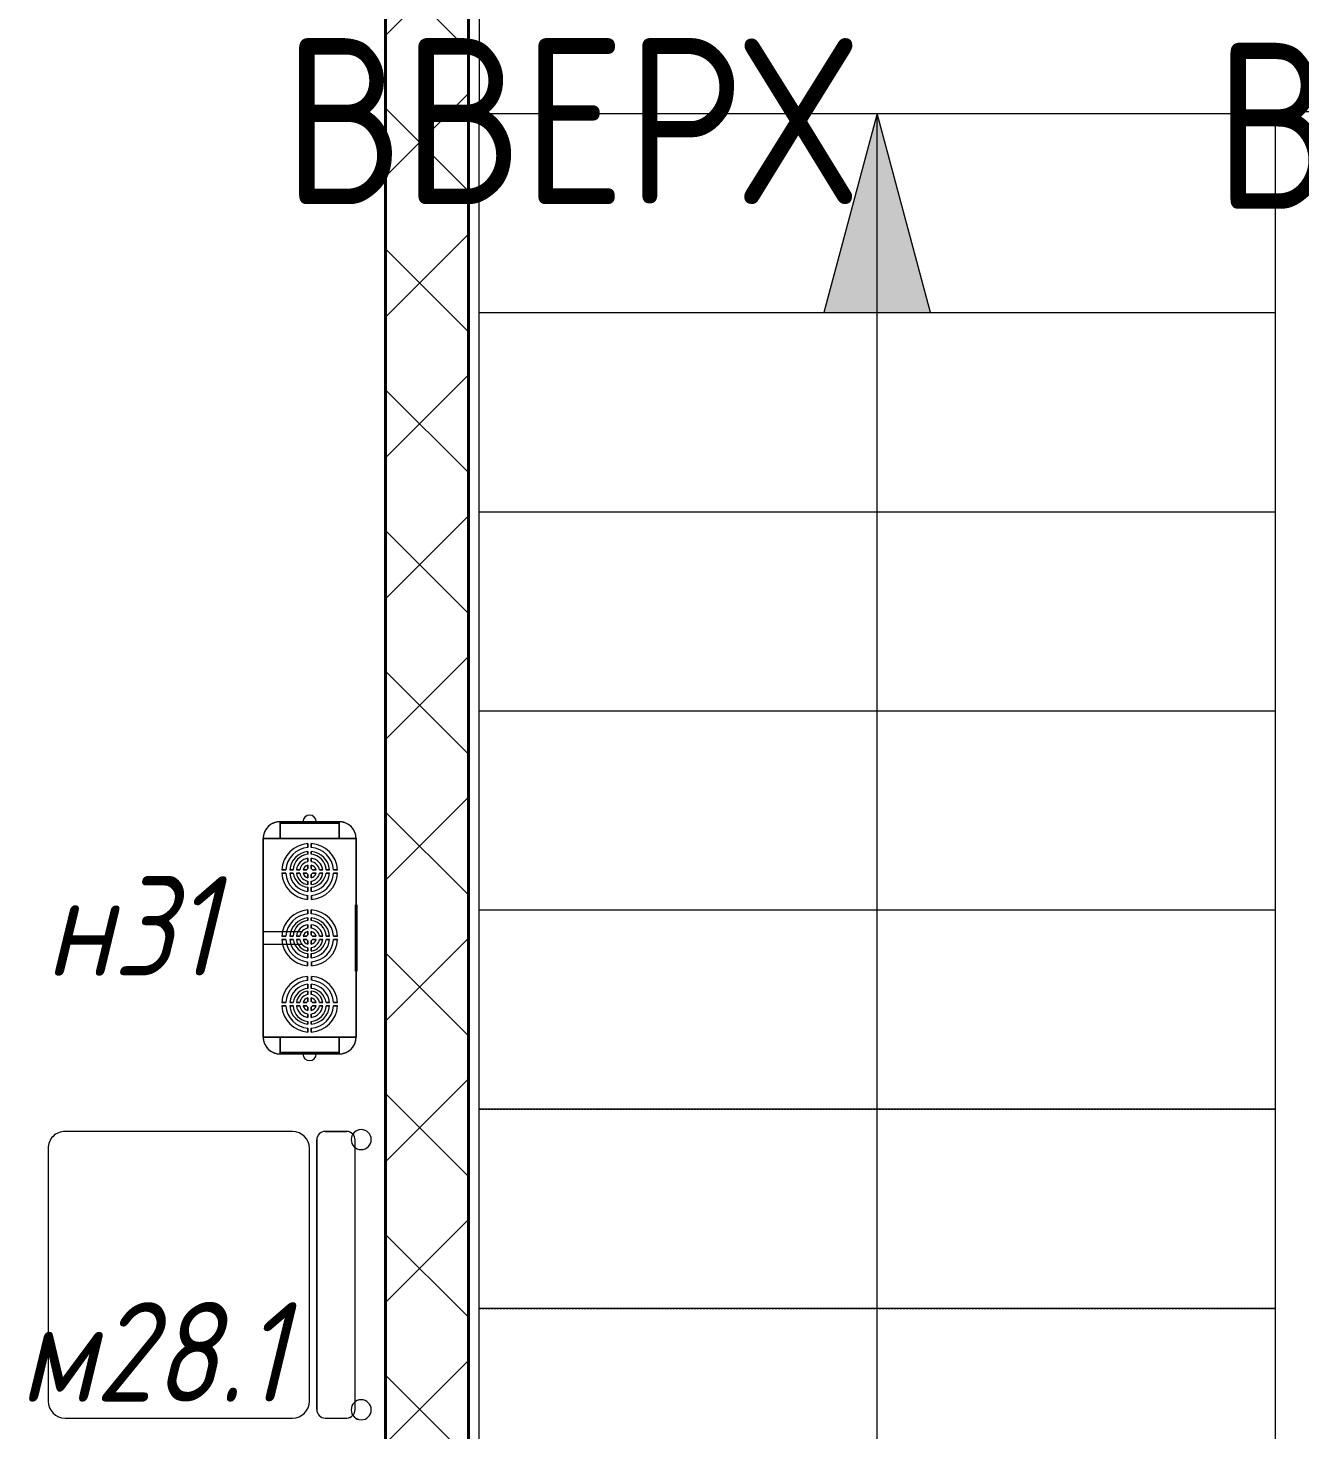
# Model space of a CAD drawing. Header units: millimetres. Extents: x -32954 to 151739, y -65671 to 56243.
# Drawn here: x -3454 to -1537, y -59400 to -57287 of the extents above; entities that cross this region are included whole.
import ezdxf

# ---------------------------------------------------------------- set-up
doc = ezdxf.new("R2010")
doc.units = ezdxf.units.MM
doc.linetypes.add('ADSK_Сверху', pattern=[4.5, 3, -1.5])
for name, color, linetype, lineweight in [('I-FURN', 7, 'Continuous', 9), ('I-FURN-IDEN', 7, 'Continuous', 9), ('M-EQPM', 7, 'Continuous', 9), ('M-EQPM-IDEN', 7, 'Continuous', 9), ('Лестницы', 7, 'Continuous', 18), ('Стены разрез', 7, 'Continuous', 40), ('Стрелки вверх', 7, 'Continuous', 18), ('Траектории лестницы', 7, 'Continuous', 30)]:
    doc.layers.add(name, color=color, linetype=linetype, lineweight=lineweight)
doc.styles.add('GOST Common', font='GOST_Common.ttf', dxfattribs={"width": 0.9, "height": 250})
doc.styles.add('GOST Common_I', font='GOST_Common Italic.ttf', dxfattribs={"width": 0.9, "height": 150})

# ---------------------------------------------------------------- blocks, each defined once
blk = doc.blocks.new('Н05-Н31_Бактерицидный облучатель_Дезар-3_5 - Н31_Дезар-5-8000921-О_ТХ_01')
at = {"layer": 'M-EQPM'}
for p, q in [((-44.6, 173), (-44.6, 175)), ((-44.6, 175), (-44.6, 149.6)), ((44.6, 175), (-44.6, 175)), ((44.6, 175), (-44.6, 175)), ((-44.6, 149.6), (-44.6, 175)), ((-44.6, 175), (-44.6, 173)), ((-44.6, 175), (44.6, 175)), ((-44.6, 149.6), (-44.6, 175)), ((-44.6, 175), (-44.6, 149.6)), ((-44.6, 173), (-44.6, 175)), ((-44.6, 175), (-44.6, 173)), ((44.6, 175), (-44.6, 175)), ((-44.6, 175), (44.6, 175)), ((-44.6, 173), (-44.6, 175)), ((-44.6, 175), (-44.6, 173)), ((-44.6, 149.6), (-44.6, 175)), ((-44.6, 175), (-44.6, 149.6)), ((-44.6, 149.6), (-44.6, 173)), ((44.6, 173), (-44.6, 173)), ((44.6, 173), (-44.6, 173)), ((-44.6, 173), (-44.6, 149.6)), ((-44.6, 173), (44.6, 173)), ((-44.6, 173), (44.6, 173)), ((44.6, 173), (-44.6, 173)), ((-44.6, 173), (44.6, 173)), ((-44.6, 173), (44.6, 173)), ((44.6, 173), (-44.6, 173)), ((-10, 175), (10, 175)), ((10, 175), (-10, 175)), ((-10, 175), (10, 175)), ((10, 175), (-10, 175)), ((-10, 175), (10, 175)), ((10, 175), (-10, 175)), ((44.6, 149.6), (44.6, 175)), ((44.6, 175), (44.6, 173)), ((44.6, 173), (44.6, 175)), ((44.6, 175), (44.6, 149.6)), ((44.6, 149.6), (44.6, 175)), ((44.6, 175), (44.6, 149.6)), ((44.6, 175), (44.6, 173)), ((44.6, 173), (44.6, 175)), ((44.6, 175), (44.6, 173)), ((44.6, 173), (44.6, 175)), ((44.6, 149.6), (44.6, 175)), ((44.6, 175), (44.6, 149.6)), ((44.6, 173), (44.6, 149.6)), ((44.6, 149.6), (44.6, 173)), ((-44.6, 149.6), (-70, 149.6)), ((-70, 149.6), (-44.6, 149.6)), ((-70, 149.6), (-70, -149.6)), ((-70, -149.6), (-70, 149.6)), ((-70, 149.6), (-70, -149.6)), ((70, 149.6), (-70, 149.6)), ((-70, 149.6), (-44.6, 149.6)), ((-70, 149.6), (-70, -149.6)), ((-44.6, 149.6), (-70, 149.6)), ((-70, 149.6), (-44.6, 149.6)), ((-44.6, 149.6), (-70, 149.6)), ((-70, 149.6), (70, 149.6)), ((-70, -149.6), (-70, 149.6)), ((44.6, 149.6), (-44.6, 149.6)), ((-44.6, 149.6), (44.6, 149.6)), ((44.6, 149.6), (-44.6, 149.6)), ((-44.6, 149.6), (44.6, 149.6)), ((-44.6, 149.6), (44.6, 149.6)), ((44.6, 149.6), (-44.6, 149.6)), ((44.6, 149.6), (70, 149.6)), ((70, 149.6), (44.6, 149.6)), ((44.6, 149.6), (70, 149.6)), ((44.6, 149.6), (70, 149.6)), ((70, 149.6), (44.6, 149.6)), ((70, 149.6), (44.6, 149.6)), ((70, -149.6), (70, 149.6)), ((70, 149.6), (70, -149.6)), ((70, -149.6), (70, 149.6)), ((70, 149.6), (70, -149.6)), ((70, -149.6), (70, 149.6)), ((-2.5, 142), (-2.5, 136)), ((-2.5, 136), (-2.5, 142)), ((-2.5, 136), (-2.5, 142)), ((-2.5, 142), (-2.5, 136)), ((-2.5, 130), (-2.5, 126)), ((-2.5, 126), (-2.5, 130)), ((-2.5, 126), (-2.5, 130)), ((-2.5, 130), (-2.5, 126)), ((2.5, 136), (2.5, 142)), ((2.5, 142), (2.5, 136)), ((2.5, 142), (2.5, 136)), ((2.5, 136), (2.5, 142)), ((2.5, 126), (2.5, 130)), ((2.5, 130), (2.5, 126)), ((2.5, 130), (2.5, 126)), ((2.5, 126), (2.5, 130)), ((-2.5, 119.8), (-2.5, 114.8)), ((-2.5, 114.8), (-2.5, 119.8)), ((-2.5, 114.8), (-2.5, 119.8)), ((-2.5, 119.8), (-2.5, 114.8)), ((-2.5, 109.7), (-2.5, 104.3)), ((-2.5, 104.3), (-2.5, 109.7)), ((-2.5, 104.3), (-2.5, 109.7)), ((-2.5, 109.7), (-2.5, 104.3)), ((2.5, 114.8), (2.5, 119.8)), ((2.5, 119.8), (2.5, 114.8)), ((2.5, 119.8), (2.5, 114.8)), ((2.5, 114.8), (2.5, 119.8)), ((2.5, 104.3), (2.5, 109.7)), ((2.5, 109.7), (2.5, 104.3)), ((2.5, 109.7), (2.5, 104.3)), ((2.5, 104.3), (2.5, 109.7)), ((-35.9, 102.5), (-41.9, 102.5)), ((-41.9, 102.5), (-35.9, 102.5)), ((-41.9, 102.5), (-35.9, 102.5)), ((-35.9, 102.5), (-41.9, 102.5)), ((-41.9, 97.5), (-35.9, 97.5)), ((-35.9, 97.5), (-41.9, 97.5)), ((-35.9, 97.5), (-41.9, 97.5)), ((-41.9, 97.5), (-35.9, 97.5)), ((-25, 102.5), (-29.9, 102.5)), ((-29.9, 102.5), (-25, 102.5)), ((-29.9, 102.5), (-25, 102.5)), ((-25, 102.5), (-29.9, 102.5)), ((-29.9, 97.5), (-24.7, 97.5)), ((-24.7, 97.5), (-29.9, 97.5)), ((-24.7, 97.5), (-29.9, 97.5)), ((-29.9, 97.5), (-24.7, 97.5)), ((-14.8, 102.5), (-19.8, 102.5)), ((-19.8, 102.5), (-14.8, 102.5)), ((-19.8, 102.5), (-14.8, 102.5)), ((-14.8, 102.5), (-19.8, 102.5)), ((-19.8, 97.5), (-14.8, 97.5)), ((-14.8, 97.5), (-19.8, 97.5)), ((-14.8, 97.5), (-19.8, 97.5)), ((-19.8, 97.5), (-14.8, 97.5)), ((-4.3, 102.5), (-9.7, 102.5)), ((-9.7, 102.5), (-4.3, 102.5)), ((-9.7, 102.5), (-4.3, 102.5)), ((-4.3, 102.5), (-9.7, 102.5)), ((-9.7, 97.5), (-4.3, 97.5)), ((-4.3, 97.5), (-9.7, 97.5)), ((-4.3, 97.5), (-9.7, 97.5)), ((-9.7, 97.5), (-4.3, 97.5)), ((-2.5, 95.7), (-2.5, 90.3)), ((-2.5, 90.3), (-2.5, 95.7)), ((-2.5, 90.3), (-2.5, 95.7)), ((-2.5, 95.7), (-2.5, 90.3)), ((-2.5, 85.2), (-2.5, 80.2)), ((-2.5, 80.2), (-2.5, 85.2)), ((-2.5, 80.2), (-2.5, 85.2)), ((-2.5, 85.2), (-2.5, 80.2)), ((2.5, 90.3), (2.5, 95.7)), ((2.5, 95.7), (2.5, 90.3)), ((2.5, 95.7), (2.5, 90.3)), ((2.5, 90.3), (2.5, 95.7)), ((2.5, 80.2), (2.5, 85.2)), ((2.5, 85.2), (2.5, 80.2)), ((2.5, 85.2), (2.5, 80.2)), ((2.5, 80.2), (2.5, 85.2)), ((9.7, 102.5), (4.3, 102.5)), ((4.3, 102.5), (9.7, 102.5)), ((4.3, 102.5), (9.7, 102.5)), ((9.7, 102.5), (4.3, 102.5)), ((4.3, 97.5), (9.7, 97.5)), ((9.7, 97.5), (4.3, 97.5)), ((9.7, 97.5), (4.3, 97.5)), ((4.3, 97.5), (9.7, 97.5)), ((19.8, 102.5), (14.8, 102.5)), ((14.8, 102.5), (19.8, 102.5)), ((14.8, 102.5), (19.8, 102.5)), ((19.8, 102.5), (14.8, 102.5)), ((14.8, 97.5), (19.8, 97.5)), ((19.8, 97.5), (14.8, 97.5)), ((19.8, 97.5), (14.8, 97.5)), ((14.8, 97.5), (19.8, 97.5)), ((24.7, 97.5), (30.1, 97.5)), ((30.1, 97.5), (24.7, 97.5)), ((30.1, 97.5), (24.7, 97.5)), ((24.7, 97.5), (30.1, 97.5)), ((30.1, 102.5), (25, 102.5)), ((25, 102.5), (30.1, 102.5)), ((25, 102.5), (30.1, 102.5)), ((30.1, 102.5), (25, 102.5)), ((42.1, 102.5), (36.1, 102.5)), ((36.1, 102.5), (42.1, 102.5)), ((36.1, 102.5), (42.1, 102.5)), ((42.1, 102.5), (36.1, 102.5)), ((36.1, 97.5), (42.1, 97.5)), ((42.1, 97.5), (36.1, 97.5)), ((42.1, 97.5), (36.1, 97.5)), ((36.1, 97.5), (42.1, 97.5)), ((-3, 64.1), (-3, 58)), ((-3, 58), (-3, 64.1)), ((-3, 58), (-3, 64.1)), ((-3, 64.1), (-3, 58)), ((-2.5, 76.3), (-2.5, 70)), ((-2.5, 70), (-2.5, 76.3)), ((-2.5, 70), (-2.5, 76.3)), ((-2.5, 76.3), (-2.5, 70)), ((2.5, 70), (2.5, 76.3)), ((2.5, 76.3), (2.5, 70)), ((2.5, 76.3), (2.5, 70)), ((2.5, 70), (2.5, 76.3)), ((3, 58), (3, 64)), ((3, 64), (3, 58)), ((3, 64), (3, 58)), ((3, 58), (3, 64)), ((71, 50), (69, 50)), ((69, 50), (69, -50)), ((69, -50), (69, 50)), ((71, 50), (71, -50)), ((71, -50), (71, 50)), ((-2.5, 42), (-2.5, 36)), ((-2.5, 36), (-2.5, 42)), ((-2.5, 36), (-2.5, 42)), ((-2.5, 42), (-2.5, 36)), ((-2.5, 30), (-2.5, 26)), ((-2.5, 26), (-2.5, 30)), ((-2.5, 26), (-2.5, 30)), ((-2.5, 30), (-2.5, 26)), ((2.5, 36), (2.5, 42)), ((2.5, 42), (2.5, 36)), ((2.5, 42), (2.5, 36)), ((2.5, 36), (2.5, 42)), ((2.5, 26), (2.5, 30)), ((2.5, 30), (2.5, 26)), ((2.5, 30), (2.5, 26)), ((2.5, 26), (2.5, 30)), ((-10, 9.3), (-70, 9.3)), ((-70, 0), (-70, 0)), ((-70, 0), (-70, 0)), ((-35.9, 2.5), (-41.9, 2.5)), ((-41.9, 2.5), (-35.9, 2.5)), ((-41.9, 2.5), (-35.9, 2.5)), ((-35.9, 2.5), (-41.9, 2.5)), ((-25, 2.5), (-29.9, 2.5)), ((-29.9, 2.5), (-25, 2.5)), ((-29.9, 2.5), (-25, 2.5)), ((-25, 2.5), (-29.9, 2.5)), ((-14.8, 2.5), (-19.8, 2.5)), ((-19.8, 2.5), (-14.8, 2.5)), ((-19.8, 2.5), (-14.8, 2.5)), ((-14.8, 2.5), (-19.8, 2.5)), ((-10, 0), (-10, 0)), ((-10, 0), (-10, 0)), ((-4.3, 2.5), (-9.7, 2.5)), ((-9.7, 2.5), (-4.3, 2.5)), ((-9.7, 2.5), (-4.3, 2.5)), ((-4.3, 2.5), (-9.7, 2.5)), ((-2.5, 19.8), (-2.5, 14.8)), ((-2.5, 14.8), (-2.5, 19.8)), ((-2.5, 14.8), (-2.5, 19.8)), ((-2.5, 19.8), (-2.5, 14.8)), ((-2.5, 9.7), (-2.5, 4.3)), ((-2.5, 4.3), (-2.5, 9.7)), ((-2.5, 4.3), (-2.5, 9.7)), ((-2.5, 9.7), (-2.5, 4.3)), ((2.5, 14.8), (2.5, 19.8)), ((2.5, 19.8), (2.5, 14.8)), ((2.5, 19.8), (2.5, 14.8)), ((2.5, 14.8), (2.5, 19.8)), ((2.5, 4.3), (2.5, 9.7)), ((2.5, 9.7), (2.5, 4.3)), ((2.5, 9.7), (2.5, 4.3)), ((2.5, 4.3), (2.5, 9.7)), ((9.7, 2.5), (4.3, 2.5)), ((4.3, 2.5), (9.7, 2.5)), ((4.3, 2.5), (9.7, 2.5)), ((9.7, 2.5), (4.3, 2.5)), ((19.8, 2.5), (14.8, 2.5)), ((14.8, 2.5), (19.8, 2.5)), ((14.8, 2.5), (19.8, 2.5)), ((19.8, 2.5), (14.8, 2.5)), ((30.1, 2.5), (25, 2.5)), ((25, 2.5), (30.1, 2.5)), ((25, 2.5), (30.1, 2.5)), ((30.1, 2.5), (25, 2.5)), ((42.1, 2.5), (36.1, 2.5)), ((36.1, 2.5), (42.1, 2.5)), ((36.1, 2.5), (42.1, 2.5)), ((42.1, 2.5), (36.1, 2.5)), ((69, 17.5), (69, -17.5)), ((69, -17.5), (69, 17.5)), ((71, 17.5), (69, 17.5)), ((69, 17.5), (71, 17.5)), ((69, 17.5), (69, -17.5)), ((69, -17.5), (69, 17.5)), ((71, 17.5), (69, 17.5)), ((69, 17.5), (71, 17.5)), ((71, 17.5), (71, -17.5)), ((71, -17.5), (71, 17.5)), ((71, 17.5), (71, -17.5)), ((71, -17.5), (71, 17.5)), ((-70, -9.3), (-10, -9.3)), ((-41.9, -2.5), (-35.9, -2.5)), ((-35.9, -2.5), (-41.9, -2.5)), ((-35.9, -2.5), (-41.9, -2.5)), ((-41.9, -2.5), (-35.9, -2.5)), ((-29.9, -2.5), (-24.7, -2.5)), ((-24.7, -2.5), (-29.9, -2.5)), ((-24.7, -2.5), (-29.9, -2.5)), ((-29.9, -2.5), (-24.7, -2.5)), ((-19.8, -2.5), (-14.8, -2.5)), ((-14.8, -2.5), (-19.8, -2.5)), ((-14.8, -2.5), (-19.8, -2.5)), ((-19.8, -2.5), (-14.8, -2.5)), ((-9.7, -2.5), (-4.3, -2.5)), ((-4.3, -2.5), (-9.7, -2.5)), ((-4.3, -2.5), (-9.7, -2.5)), ((-9.7, -2.5), (-4.3, -2.5)), ((-2.5, -4.3), (-2.5, -9.7)), ((-2.5, -9.7), (-2.5, -4.3)), ((-2.5, -9.7), (-2.5, -4.3)), ((-2.5, -4.3), (-2.5, -9.7)), ((-2.5, -14.8), (-2.5, -19.8)), ((-2.5, -19.8), (-2.5, -14.8)), ((-2.5, -19.8), (-2.5, -14.8)), ((-2.5, -14.8), (-2.5, -19.8)), ((2.5, -9.7), (2.5, -4.3)), ((2.5, -4.3), (2.5, -9.7)), ((2.5, -4.3), (2.5, -9.7)), ((2.5, -9.7), (2.5, -4.3)), ((2.5, -19.8), (2.5, -14.8)), ((2.5, -14.8), (2.5, -19.8)), ((2.5, -14.8), (2.5, -19.8)), ((2.5, -19.8), (2.5, -14.8)), ((4.3, -2.5), (9.7, -2.5)), ((9.7, -2.5), (4.3, -2.5)), ((9.7, -2.5), (4.3, -2.5)), ((4.3, -2.5), (9.7, -2.5)), ((14.8, -2.5), (19.8, -2.5)), ((19.8, -2.5), (14.8, -2.5)), ((19.8, -2.5), (14.8, -2.5)), ((14.8, -2.5), (19.8, -2.5)), ((24.7, -2.5), (30.1, -2.5)), ((30.1, -2.5), (24.7, -2.5)), ((30.1, -2.5), (24.7, -2.5)), ((24.7, -2.5), (30.1, -2.5)), ((36.1, -2.5), (42.1, -2.5)), ((42.1, -2.5), (36.1, -2.5)), ((42.1, -2.5), (36.1, -2.5)), ((36.1, -2.5), (42.1, -2.5)), ((69, -17.5), (71, -17.5)), ((69, -17.5), (71, -17.5)), ((69, -17.5), (71, -17.5)), ((69, -17.5), (71, -17.5)), ((-3, -35.9), (-3, -42)), ((-3, -42), (-3, -35.9)), ((-3, -42), (-3, -35.9)), ((-3, -35.9), (-3, -42)), ((-2.5, -23.7), (-2.5, -30)), ((-2.5, -30), (-2.5, -23.7)), ((-2.5, -30), (-2.5, -23.7)), ((-2.5, -23.7), (-2.5, -30)), ((2.5, -30), (2.5, -23.7)), ((2.5, -23.7), (2.5, -30)), ((2.5, -23.7), (2.5, -30)), ((2.5, -30), (2.5, -23.7)), ((3, -42), (3, -36)), ((3, -36), (3, -42)), ((3, -36), (3, -42)), ((3, -42), (3, -36)), ((-3, -58), (-3, -64.1)), ((-3, -64.1), (-3, -58)), ((-3, -64.1), (-3, -58)), ((-3, -58), (-3, -64.1)), ((3, -64), (3, -58)), ((3, -58), (3, -64)), ((3, -58), (3, -64)), ((3, -64), (3, -58)), ((69, -50), (71, -50)), ((-2.5, -70), (-2.5, -76.3)), ((-2.5, -76.3), (-2.5, -70)), ((-2.5, -76.3), (-2.5, -70)), ((-2.5, -70), (-2.5, -76.3)), ((-2.5, -80.2), (-2.5, -85.2)), ((-2.5, -85.2), (-2.5, -80.2)), ((-2.5, -85.2), (-2.5, -80.2)), ((-2.5, -80.2), (-2.5, -85.2)), ((2.5, -76.3), (2.5, -70)), ((2.5, -70), (2.5, -76.3)), ((2.5, -70), (2.5, -76.3)), ((2.5, -76.3), (2.5, -70)), ((2.5, -85.2), (2.5, -80.2)), ((2.5, -80.2), (2.5, -85.2)), ((2.5, -80.2), (2.5, -85.2)), ((2.5, -85.2), (2.5, -80.2)), ((-35.9, -97.5), (-41.9, -97.5)), ((-41.9, -97.5), (-35.9, -97.5)), ((-41.9, -97.5), (-35.9, -97.5)), ((-35.9, -97.5), (-41.9, -97.5)), ((-41.9, -102.5), (-35.9, -102.5)), ((-35.9, -102.5), (-41.9, -102.5)), ((-35.9, -102.5), (-41.9, -102.5)), ((-41.9, -102.5), (-35.9, -102.5)), ((-24.7, -97.5), (-29.9, -97.5)), ((-29.9, -97.5), (-24.7, -97.5)), ((-29.9, -97.5), (-24.7, -97.5)), ((-24.7, -97.5), (-29.9, -97.5)), ((-29.9, -102.5), (-25, -102.5)), ((-25, -102.5), (-29.9, -102.5)), ((-25, -102.5), (-29.9, -102.5)), ((-29.9, -102.5), (-25, -102.5)), ((-14.8, -97.5), (-19.8, -97.5)), ((-19.8, -97.5), (-14.8, -97.5)), ((-19.8, -97.5), (-14.8, -97.5)), ((-14.8, -97.5), (-19.8, -97.5)), ((-19.8, -102.5), (-14.8, -102.5)), ((-14.8, -102.5), (-19.8, -102.5)), ((-14.8, -102.5), (-19.8, -102.5)), ((-19.8, -102.5), (-14.8, -102.5)), ((-4.3, -97.5), (-9.7, -97.5)), ((-9.7, -97.5), (-4.3, -97.5)), ((-9.7, -97.5), (-4.3, -97.5)), ((-4.3, -97.5), (-9.7, -97.5)), ((-9.7, -102.5), (-4.3, -102.5)), ((-4.3, -102.5), (-9.7, -102.5)), ((-4.3, -102.5), (-9.7, -102.5)), ((-9.7, -102.5), (-4.3, -102.5)), ((-2.5, -90.3), (-2.5, -95.7)), ((-2.5, -95.7), (-2.5, -90.3)), ((-2.5, -95.7), (-2.5, -90.3)), ((-2.5, -90.3), (-2.5, -95.7)), ((-2.5, -104.3), (-2.5, -109.7)), ((-2.5, -109.7), (-2.5, -104.3)), ((-2.5, -109.7), (-2.5, -104.3)), ((-2.5, -104.3), (-2.5, -109.7)), ((2.5, -95.7), (2.5, -90.3)), ((2.5, -90.3), (2.5, -95.7)), ((2.5, -90.3), (2.5, -95.7)), ((2.5, -95.7), (2.5, -90.3)), ((2.5, -109.7), (2.5, -104.3)), ((2.5, -104.3), (2.5, -109.7)), ((2.5, -104.3), (2.5, -109.7)), ((2.5, -109.7), (2.5, -104.3)), ((9.7, -97.5), (4.3, -97.5)), ((4.3, -97.5), (9.7, -97.5)), ((4.3, -97.5), (9.7, -97.5)), ((9.7, -97.5), (4.3, -97.5)), ((4.3, -102.5), (9.7, -102.5)), ((9.7, -102.5), (4.3, -102.5)), ((9.7, -102.5), (4.3, -102.5)), ((4.3, -102.5), (9.7, -102.5)), ((19.8, -97.5), (14.8, -97.5)), ((14.8, -97.5), (19.8, -97.5)), ((14.8, -97.5), (19.8, -97.5)), ((19.8, -97.5), (14.8, -97.5)), ((14.8, -102.5), (19.8, -102.5)), ((19.8, -102.5), (14.8, -102.5)), ((19.8, -102.5), (14.8, -102.5)), ((14.8, -102.5), (19.8, -102.5)), ((30.1, -97.5), (24.7, -97.5)), ((24.7, -97.5), (30.1, -97.5)), ((24.7, -97.5), (30.1, -97.5)), ((30.1, -97.5), (24.7, -97.5)), ((25, -102.5), (30.1, -102.5)), ((30.1, -102.5), (25, -102.5)), ((30.1, -102.5), (25, -102.5)), ((25, -102.5), (30.1, -102.5)), ((42.1, -97.5), (36.1, -97.5)), ((36.1, -97.5), (42.1, -97.5)), ((36.1, -97.5), (42.1, -97.5)), ((42.1, -97.5), (36.1, -97.5)), ((36.1, -102.5), (42.1, -102.5)), ((42.1, -102.5), (36.1, -102.5)), ((42.1, -102.5), (36.1, -102.5)), ((36.1, -102.5), (42.1, -102.5)), ((-2.5, -114.8), (-2.5, -119.8)), ((-2.5, -119.8), (-2.5, -114.8)), ((-2.5, -119.8), (-2.5, -114.8)), ((-2.5, -114.8), (-2.5, -119.8)), ((-2.5, -126), (-2.5, -130)), ((-2.5, -130), (-2.5, -126)), ((-2.5, -130), (-2.5, -126)), ((-2.5, -126), (-2.5, -130)), ((2.5, -119.8), (2.5, -114.8)), ((2.5, -114.8), (2.5, -119.8)), ((2.5, -114.8), (2.5, -119.8)), ((2.5, -119.8), (2.5, -114.8)), ((2.5, -130), (2.5, -126)), ((2.5, -126), (2.5, -130)), ((2.5, -126), (2.5, -130)), ((2.5, -130), (2.5, -126)), ((-2.5, -136), (-2.5, -142)), ((-2.5, -142), (-2.5, -136)), ((-2.5, -142), (-2.5, -136)), ((-2.5, -136), (-2.5, -142)), ((2.5, -142), (2.5, -136)), ((2.5, -136), (2.5, -142)), ((2.5, -136), (2.5, -142)), ((2.5, -142), (2.5, -136)), ((-44.6, -149.6), (-70, -149.6)), ((-70, -149.6), (-44.6, -149.6)), ((-44.6, -149.6), (-70, -149.6)), ((-70, -149.6), (70, -149.6)), ((70, -149.6), (-70, -149.6)), ((-70, -149.6), (-44.6, -149.6)), ((-44.6, -149.6), (-70, -149.6)), ((-70, -149.6), (-44.6, -149.6)), ((-44.6, -149.6), (-44.6, -173)), ((-44.6, -175), (-44.6, -149.6)), ((44.6, -149.6), (-44.6, -149.6)), ((-44.6, -149.6), (44.6, -149.6)), ((-44.6, -149.6), (-44.6, -175)), ((-44.6, -175), (-44.6, -149.6)), ((-44.6, -149.6), (-44.6, -175)), ((-44.6, -173), (-44.6, -149.6)), ((44.6, -149.6), (-44.6, -149.6)), ((-44.6, -149.6), (44.6, -149.6)), ((44.6, -149.6), (-44.6, -149.6)), ((-44.6, -149.6), (44.6, -149.6)), ((-44.6, -149.6), (-44.6, -175)), ((-44.6, -175), (-44.6, -149.6)), ((44.6, -149.6), (44.6, -175)), ((44.6, -173), (44.6, -149.6)), ((44.6, -149.6), (70, -149.6)), ((70, -149.6), (44.6, -149.6)), ((44.6, -149.6), (44.6, -175)), ((44.6, -175), (44.6, -149.6)), ((44.6, -149.6), (44.6, -173)), ((44.6, -175), (44.6, -149.6)), ((70, -149.6), (44.6, -149.6)), ((44.6, -149.6), (70, -149.6)), ((44.6, -149.6), (70, -149.6)), ((70, -149.6), (44.6, -149.6)), ((44.6, -149.6), (44.6, -175)), ((44.6, -175), (44.6, -149.6)), ((-44.6, -173), (-44.6, -175)), ((44.6, -173), (-44.6, -173)), ((44.6, -173), (-44.6, -173)), ((-44.6, -175), (-44.6, -173)), ((-44.6, -173), (44.6, -173)), ((-44.6, -173), (44.6, -173)), ((-44.6, -175), (-44.6, -173)), ((-44.6, -173), (44.6, -173)), ((44.6, -173), (-44.6, -173)), ((-44.6, -173), (-44.6, -175)), ((44.6, -173), (-44.6, -173)), ((-44.6, -175), (-44.6, -173)), ((-44.6, -173), (44.6, -173)), ((-44.6, -173), (-44.6, -175)), ((-44.6, -175), (44.6, -175)), ((44.6, -175), (-44.6, -175)), ((-44.6, -175), (44.6, -175)), ((-44.6, -175), (44.6, -175)), ((44.6, -175), (-44.6, -175)), ((10, -175), (-10, -175)), ((-10, -175), (10, -175)), ((10, -175), (-10, -175)), ((-10, -175), (10, -175)), ((10, -175), (-10, -175)), ((-10, -175), (10, -175)), ((44.6, -175), (44.6, -173)), ((44.6, -173), (44.6, -175)), ((44.6, -173), (44.6, -175)), ((44.6, -175), (44.6, -173)), ((44.6, -173), (44.6, -175)), ((44.6, -175), (44.6, -173))]:
    blk.add_line(p, q, dxfattribs=at)
at = {"layer": 'M-EQPM', "flags": 128}
for points in [[(-44.6, 175), (-45.6, 175), (-46.6, 174.9), (-47.6, 174.8), (-48.6, 174.7), (-49.6, 174.5), (-50.6, 174.3), (-51.6, 174), (-52.6, 173.7), (-53.5, 173.4), (-54.5, 173), (-55.4, 172.6), (-56.3, 172.1), (-57.2, 171.6), (-58.1, 171.1), (-58.9, 170.6), (-59.8, 170), (-60.6, 169.3), (-61.3, 168.7), (-62.1, 168), (-62.8, 167.3), (-63.5, 166.5), (-64.2, 165.8), (-64.8, 165), (-65.4, 164.2), (-66, 163.3), (-66.5, 162.4), (-67, 161.6), (-67.5, 160.7), (-67.9, 159.7), (-68.3, 158.8), (-68.6, 157.8), (-68.9, 156.9), (-69.2, 155.9), (-69.4, 154.9), (-69.6, 153.9), (-69.8, 152.9), (-69.9, 151.9), (-70, 150.9), (-70, 149.8), (-70, 149.6)], [(70, 149.6), (70, 150.6), (69.9, 151.6), (69.8, 152.6), (69.7, 153.6), (69.5, 154.6), (69.3, 155.6), (69, 156.6), (68.7, 157.6), (68.4, 158.5), (68, 159.5), (67.6, 160.4), (67.1, 161.3), (66.6, 162.2), (66.1, 163.1), (65.6, 163.9), (65, 164.8), (64.3, 165.6), (63.7, 166.3), (63, 167.1), (62.3, 167.8), (61.5, 168.5), (60.8, 169.2), (60, 169.8), (59.2, 170.4), (58.3, 171), (57.4, 171.5), (56.6, 172), (55.7, 172.5), (54.7, 172.9), (53.8, 173.3), (52.8, 173.6), (51.9, 173.9), (50.9, 174.2), (49.9, 174.4), (48.9, 174.6), (47.9, 174.8), (46.9, 174.9), (45.9, 175), (44.8, 175), (44.6, 175)], [(-70, -149.6), (-70, -150.6), (-69.9, -151.6), (-69.8, -152.6), (-69.7, -153.6), (-69.5, -154.6), (-69.3, -155.6), (-69, -156.6), (-68.7, -157.6), (-68.4, -158.5), (-68, -159.5), (-67.6, -160.4), (-67.1, -161.3), (-66.6, -162.2), (-66.1, -163.1), (-65.6, -163.9), (-65, -164.8), (-64.3, -165.6), (-63.7, -166.3), (-63, -167.1), (-62.3, -167.8), (-61.5, -168.5), (-60.8, -169.2), (-60, -169.8), (-59.2, -170.4), (-58.3, -171), (-57.4, -171.5), (-56.6, -172), (-55.7, -172.5), (-54.7, -172.9), (-53.8, -173.3), (-52.8, -173.6), (-51.9, -173.9), (-50.9, -174.2), (-49.9, -174.4), (-48.9, -174.6), (-47.9, -174.8), (-46.9, -174.9), (-45.9, -175), (-44.8, -175), (-44.6, -175)], [(44.6, -175), (45.6, -175), (46.6, -174.9), (47.6, -174.8), (48.6, -174.7), (49.6, -174.5), (50.6, -174.3), (51.6, -174), (52.6, -173.7), (53.5, -173.4), (54.5, -173), (55.4, -172.6), (56.3, -172.1), (57.2, -171.6), (58.1, -171.1), (58.9, -170.6), (59.8, -170), (60.6, -169.3), (61.3, -168.7), (62.1, -168), (62.8, -167.3), (63.5, -166.5), (64.2, -165.8), (64.8, -165), (65.4, -164.2), (66, -163.3), (66.5, -162.4), (67, -161.6), (67.5, -160.7), (67.9, -159.7), (68.3, -158.8), (68.6, -157.8), (68.9, -156.9), (69.2, -155.9), (69.4, -154.9), (69.6, -153.9), (69.8, -152.9), (69.9, -151.9), (70, -150.9), (70, -149.8), (70, -149.6)]]:
    blk.add_lwpolyline(points, dxfattribs=at)
at = {"layer": 'M-EQPM'}
for centre, radius, start, end in [((-44.6, 149.6), 25.4, 90, 180), ((-44.6, 149.6), 25.4, 90, 180), ((-44.6, 149.6), 25.4, 90, 180), ((-44.6, 149.6), 25.4, 90, 180), ((0, 175), 10, 360, 180), ((0, 175), 10, 0, 180), ((0, 175), 10, 360, 180), ((0, 175), 10, 0, 180), ((0, 175), 10, 360, 180), ((0, 175), 10, 360, 180), ((44.6, 149.6), 25.4, 0, 90), ((44.6, 149.6), 25.4, 360, 90), ((44.6, 149.6), 25.4, 0, 90), ((44.6, 149.6), 25.4, 360, 90), ((0.1, 100), 42.1, 93.5613, 176.5863), ((0.1, 100), 42.1, 93.5613, 176.5863), ((0.1, 100), 42.1, 93.5613, 176.5863), ((0.1, 100), 42.1, 93.5613, 176.5863), ((0.1, 100), 36.1, 94.1546, 176.0176), ((0.1, 100), 36.1, 94.1546, 176.0176), ((0.1, 100), 36.1, 94.1546, 176.0176), ((0.1, 100), 36.1, 94.1546, 176.0176), ((0.1, 100), 30.1, 94.9855, 175.2214), ((0.1, 100), 30.1, 94.9855, 175.2214), ((0.1, 100), 30.1, 94.9855, 175.2214), ((0.1, 100), 30.1, 94.9855, 175.2214), ((0.1, 100), 42.1, 3.4137, 86.7479), ((0.1, 100), 42.1, 3.4137, 86.7479), ((0.1, 100), 42.1, 3.4137, 86.7479), ((0.1, 100), 42.1, 3.4137, 86.7479), ((0.1, 100), 36.1, 3.9824, 86.2063), ((0.1, 100), 36.1, 3.9824, 86.2063), ((0.1, 100), 36.1, 3.9824, 86.2063), ((0.1, 100), 36.1, 3.9824, 86.2063), ((0.1, 100), 30.1, 4.7786, 85.4479), ((0.1, 100), 30.1, 4.7786, 85.4479), ((0.1, 100), 30.1, 4.7786, 85.4479), ((0.1, 100), 30.1, 4.7786, 85.4479), ((0, 101.1), 25, 95.7391, 176.8404), ((0, 101.1), 25, 95.7391, 176.8404), ((0, 101.1), 25, 95.7391, 176.8404), ((0, 101.1), 25, 95.7391, 176.8404), ((0, 100), 20, 97.1808, 172.8192), ((0, 100), 20, 97.1808, 172.8192), ((0, 100), 20, 97.1808, 172.8192), ((0, 100), 20, 97.1808, 172.8192), ((0, 100), 15, 99.5941, 170.4059), ((0, 100), 15, 99.5941, 170.4059), ((0, 100), 15, 99.5941, 170.4059), ((0, 100), 15, 99.5941, 170.4059), ((0, 100), 10, 104.4778, 165.527), ((0, 100), 10, 104.4778, 165.527), ((0, 100), 10, 104.4778, 165.527), ((0, 100), 10, 104.4778, 165.527), ((0, 101.1), 25, 3.1596, 84.2609), ((0, 101.1), 25, 3.1596, 84.2609), ((0, 101.1), 25, 3.1596, 84.2609), ((0, 101.1), 25, 3.1596, 84.2609), ((0, 100), 20, 7.1808, 82.8192), ((0, 100), 20, 7.1808, 82.8192), ((0, 100), 20, 7.1808, 82.8192), ((0, 100), 20, 7.1808, 82.8192), ((0, 100), 15, 9.5941, 80.4059), ((0, 100), 15, 9.5941, 80.4059), ((0, 100), 15, 9.5941, 80.4059), ((0, 100), 15, 9.5941, 80.4059), ((0, 100), 10, 14.473, 75.5222), ((0, 100), 10, 14.473, 75.5222), ((0, 100), 10, 14.473, 75.5222), ((0, 100), 10, 14.473, 75.5222), ((0.1, 100), 42.1, 183.3997, 265.7268), ((0.1, 100), 42.1, 183.3997, 265.7268), ((0.1, 100), 42.1, 183.3997, 265.7268), ((0.1, 100), 42.1, 183.3997, 265.7268), ((0.1, 100), 36.1, 183.9661, 265.0144), ((0.1, 100), 36.1, 183.9661, 265.0144), ((0.1, 100), 36.1, 183.9661, 265.0144), ((0.1, 100), 36.1, 183.9661, 265.0144), ((0.1, 100), 30.1, 184.7591, 265.0144), ((0.1, 100), 30.1, 184.7591, 265.0144), ((0.1, 100), 30.1, 184.7591, 265.0144), ((0.1, 100), 30.1, 184.7591, 265.0144), ((0, 101.1), 25, 188.3307, 264.2606), ((0, 101.1), 25, 188.3307, 264.2606), ((0, 101.1), 25, 188.3307, 264.2606), ((0, 101.1), 25, 188.3307, 264.2606), ((0, 100), 20, 187.1808, 262.8192), ((0, 100), 20, 187.1808, 262.8192), ((0, 100), 20, 187.1808, 262.8192), ((0, 100), 20, 187.1808, 262.8192), ((0, 100), 15, 189.5941, 260.4059), ((0, 100), 15, 189.5941, 260.4059), ((0, 100), 15, 189.5941, 260.4059), ((0, 100), 15, 189.5941, 260.4059), ((0, 100), 10, 194.4775, 255.5225), ((0, 100), 10, 194.4775, 255.5225), ((0, 100), 10, 194.4775, 255.5225), ((0, 100), 10, 194.4775, 255.5225), ((0, 100), 5, 120.0027, 150.008), ((0, 100), 5, 120.0027, 150.008), ((0, 100), 5, 120.0027, 150.008), ((0, 100), 5, 120.0027, 150.008), ((0, 100), 5, 210, 240), ((0, 100), 5, 210, 240), ((0, 100), 5, 210, 240), ((0, 100), 5, 210, 240), ((0, 100), 5, 29.992, 59.9973), ((0, 100), 5, 29.992, 59.9973), ((0, 100), 5, 29.992, 59.9973), ((0, 100), 5, 29.992, 59.9973), ((0, 101.1), 25, 275.7394, 351.6693), ((0.1, 100), 30.1, 274.5523, 355.2409), ((0, 100), 20, 277.1808, 352.8192), ((0, 100), 15, 279.5941, 350.4059), ((0, 100), 10, 284.4775, 345.5225), ((0, 100), 5, 300, 330), ((0.1, 100), 30.1, 274.5523, 355.2409), ((0, 101.1), 25, 275.7394, 351.6693), ((0, 100), 15, 279.5941, 350.4059), ((0, 100), 20, 277.1808, 352.8192), ((0, 100), 5, 300, 330), ((0, 100), 10, 284.4775, 345.5225), ((0.1, 100), 30.1, 274.5523, 355.2409), ((0, 101.1), 25, 275.7394, 351.6693), ((0, 100), 15, 279.5941, 350.4059), ((0, 100), 20, 277.1808, 352.8192), ((0, 100), 10, 284.4775, 345.5225), ((0, 100), 5, 300, 330), ((0, 101.1), 25, 275.7394, 351.6693), ((0.1, 100), 30.1, 274.5523, 355.2409), ((0, 100), 20, 277.1808, 352.8192), ((0, 100), 15, 279.5941, 350.4059), ((0, 100), 10, 284.4775, 345.5225), ((0, 100), 5, 300, 330), ((0.1, 100), 36.1, 274.5523, 356.0339), ((0.1, 100), 42.1, 273.902, 356.6003), ((0.1, 100), 42.1, 273.902, 356.6003), ((0.1, 100), 36.1, 274.5523, 356.0339), ((0.1, 100), 42.1, 273.902, 356.6003), ((0.1, 100), 36.1, 274.5523, 356.0339), ((0.1, 100), 36.1, 274.5523, 356.0339), ((0.1, 100), 42.1, 273.902, 356.6003), ((0.1, 0), 42.1, 93.5613, 176.5863), ((0.1, 0), 42.1, 93.5613, 176.5863), ((0.1, 0), 42.1, 93.5613, 176.5863), ((0.1, 0), 42.1, 93.5613, 176.5863), ((0.1, 0), 36.1, 94.1546, 176.0176), ((0.1, 0), 36.1, 94.1546, 176.0176), ((0.1, 0), 36.1, 94.1546, 176.0176), ((0.1, 0), 36.1, 94.1546, 176.0176), ((0.1, 0), 30.1, 94.9855, 175.2214), ((0.1, 0), 30.1, 94.9855, 175.2214), ((0.1, 0), 30.1, 94.9855, 175.2214), ((0.1, 0), 30.1, 94.9855, 175.2214), ((0, 1.1), 25, 95.7391, 176.8404), ((0, 1.1), 25, 95.7391, 176.8404), ((0, 1.1), 25, 95.7391, 176.8404), ((0, 1.1), 25, 95.7391, 176.8404), ((0.1, 0), 42.1, 3.4137, 86.7479), ((0.1, 0), 42.1, 3.4137, 86.7479), ((0.1, 0), 42.1, 3.4137, 86.7479), ((0.1, 0), 42.1, 3.4137, 86.7479), ((0.1, 0), 36.1, 3.9824, 86.2063), ((0.1, 0), 36.1, 3.9824, 86.2063), ((0.1, 0), 36.1, 3.9824, 86.2063), ((0.1, 0), 36.1, 3.9824, 86.2063), ((0.1, 0), 30.1, 4.7786, 85.4479), ((0.1, 0), 30.1, 4.7786, 85.4479), ((0.1, 0), 30.1, 4.7786, 85.4479), ((0.1, 0), 30.1, 4.7786, 85.4479), ((0, 1.1), 25, 3.1596, 84.2609), ((0, 1.1), 25, 3.1596, 84.2609), ((0, 1.1), 25, 3.1596, 84.2609), ((0, 1.1), 25, 3.1596, 84.2609), ((0, 0), 20, 97.1808, 172.8192), ((0, 0), 20, 97.1808, 172.8192), ((0, 0), 20, 97.1808, 172.8192), ((0, 0), 20, 97.1808, 172.8192), ((0, 0), 15, 99.5941, 170.4059), ((0, 0), 15, 99.5941, 170.4059), ((0, 0), 15, 99.5941, 170.4059), ((0, 0), 15, 99.5941, 170.4059), ((0, 0), 10, 104.4778, 165.527), ((0, 0), 10, 104.4778, 165.527), ((0, 0), 10, 104.4778, 165.527), ((0, 0), 10, 104.4778, 165.527), ((0, 0), 5, 120.0027, 150.008), ((0, 0), 5, 120.0027, 150.008), ((0, 0), 5, 120.0027, 150.008), ((0, 0), 5, 120.0027, 150.008), ((0, 0), 20, 7.1808, 82.8192), ((0, 0), 20, 7.1808, 82.8192), ((0, 0), 20, 7.1808, 82.8192), ((0, 0), 20, 7.1808, 82.8192), ((0, 0), 15, 9.5941, 80.4059), ((0, 0), 15, 9.5941, 80.4059), ((0, 0), 15, 9.5941, 80.4059), ((0, 0), 15, 9.5941, 80.4059), ((0, 0), 10, 14.473, 75.5222), ((0, 0), 10, 14.473, 75.5222), ((0, 0), 10, 14.473, 75.5222), ((0, 0), 10, 14.473, 75.5222), ((0, 0), 5, 29.992, 59.9973), ((0, 0), 5, 29.992, 59.9973), ((0, 0), 5, 29.992, 59.9973), ((0, 0), 5, 29.992, 59.9973), ((0.1, 0), 42.1, 183.3997, 265.7268), ((0.1, 0), 42.1, 183.3997, 265.7268), ((0.1, 0), 42.1, 183.3997, 265.7268), ((0.1, 0), 42.1, 183.3997, 265.7268), ((0.1, 0), 36.1, 183.9661, 265.0144), ((0.1, 0), 36.1, 183.9661, 265.0144), ((0.1, 0), 36.1, 183.9661, 265.0144), ((0.1, 0), 36.1, 183.9661, 265.0144), ((0.1, 0), 30.1, 184.7591, 265.0144), ((0.1, 0), 30.1, 184.7591, 265.0144), ((0.1, 0), 30.1, 184.7591, 265.0144), ((0.1, 0), 30.1, 184.7591, 265.0144), ((0, 1.1), 25, 188.3307, 264.2606), ((0, 1.1), 25, 188.3307, 264.2606), ((0, 1.1), 25, 188.3307, 264.2606), ((0, 1.1), 25, 188.3307, 264.2606), ((0, 0), 20, 187.1808, 262.8192), ((0, 0), 20, 187.1808, 262.8192), ((0, 0), 20, 187.1808, 262.8192), ((0, 0), 20, 187.1808, 262.8192), ((0, 0), 15, 189.5941, 260.4059), ((0, 0), 15, 189.5941, 260.4059), ((0, 0), 15, 189.5941, 260.4059), ((0, 0), 15, 189.5941, 260.4059), ((0, 0), 10, 194.4775, 255.5225), ((0, 0), 10, 194.4775, 255.5225), ((0, 0), 10, 194.4775, 255.5225), ((0, 0), 10, 194.4775, 255.5225), ((0, 0), 5, 210, 240), ((0, 0), 5, 210, 240), ((0, 0), 5, 210, 240), ((0, 0), 5, 210, 240), ((0, 1.1), 25, 275.7394, 351.6693), ((0.1, 0), 30.1, 274.5523, 355.2409), ((0, 0), 20, 277.1808, 352.8192), ((0, 0), 15, 279.5941, 350.4059), ((0, 0), 10, 284.4775, 345.5225), ((0, 0), 5, 300, 330), ((0.1, 0), 30.1, 274.5523, 355.2409), ((0, 1.1), 25, 275.7394, 351.6693), ((0, 0), 15, 279.5941, 350.4059), ((0, 0), 20, 277.1808, 352.8192), ((0, 0), 5, 300, 330), ((0, 0), 10, 284.4775, 345.5225), ((0.1, 0), 30.1, 274.5523, 355.2409), ((0, 1.1), 25, 275.7394, 351.6693), ((0, 0), 15, 279.5941, 350.4059), ((0, 0), 20, 277.1808, 352.8192), ((0, 0), 10, 284.4775, 345.5225), ((0, 0), 5, 300, 330), ((0, 1.1), 25, 275.7394, 351.6693), ((0.1, 0), 30.1, 274.5523, 355.2409), ((0, 0), 20, 277.1808, 352.8192), ((0, 0), 15, 279.5941, 350.4059), ((0, 0), 10, 284.4775, 345.5225), ((0, 0), 5, 300, 330), ((0.1, 0), 36.1, 274.5523, 356.0339), ((0.1, 0), 42.1, 273.902, 356.6003), ((0.1, 0), 42.1, 273.902, 356.6003), ((0.1, 0), 36.1, 274.5523, 356.0339), ((0.1, 0), 42.1, 273.902, 356.6003), ((0.1, 0), 36.1, 274.5523, 356.0339), ((0.1, 0), 36.1, 274.5523, 356.0339), ((0.1, 0), 42.1, 273.902, 356.6003), ((0.1, -100), 42.1, 94.2732, 176.6003), ((0.1, -100), 42.1, 94.2732, 176.6003), ((0.1, -100), 42.1, 94.2732, 176.6003), ((0.1, -100), 42.1, 94.2732, 176.6003), ((0.1, -100), 42.1, 3.3997, 86.098), ((0.1, -100), 42.1, 3.3997, 86.098), ((0.1, -100), 42.1, 3.3997, 86.098), ((0.1, -100), 42.1, 3.3997, 86.098), ((0.1, -100), 36.1, 94.9856, 176.0339), ((0.1, -100), 36.1, 94.9856, 176.0339), ((0.1, -100), 36.1, 94.9856, 176.0339), ((0.1, -100), 36.1, 94.9856, 176.0339), ((0.1, -100), 30.1, 94.9856, 175.2409), ((0.1, -100), 30.1, 94.9856, 175.2409), ((0.1, -100), 30.1, 94.9856, 175.2409), ((0.1, -100), 30.1, 94.9856, 175.2409), ((0, -101.1), 25, 95.7394, 171.6693), ((0, -101.1), 25, 95.7394, 171.6693), ((0, -101.1), 25, 95.7394, 171.6693), ((0, -101.1), 25, 95.7394, 171.6693), ((0, -100), 20, 97.1808, 172.8192), ((0, -100), 20, 97.1808, 172.8192), ((0, -100), 20, 97.1808, 172.8192), ((0, -100), 20, 97.1808, 172.8192), ((0.1, -100), 30.1, 4.7591, 85.4477), ((0.1, -100), 30.1, 4.7591, 85.4477), ((0.1, -100), 30.1, 4.7591, 85.4477), ((0.1, -100), 30.1, 4.7591, 85.4477), ((0, -101.1), 25, 8.3307, 84.2606), ((0, -101.1), 25, 8.3307, 84.2606), ((0, -101.1), 25, 8.3307, 84.2606), ((0, -101.1), 25, 8.3307, 84.2606), ((0, -100), 20, 7.1808, 82.8192), ((0, -100), 20, 7.1808, 82.8192), ((0, -100), 20, 7.1808, 82.8192), ((0, -100), 20, 7.1808, 82.8192), ((0.1, -100), 36.1, 3.9661, 85.4477), ((0.1, -100), 36.1, 3.9661, 85.4477), ((0.1, -100), 36.1, 3.9661, 85.4477), ((0.1, -100), 36.1, 3.9661, 85.4477), ((0.1, -100), 42.1, 183.4137, 266.4387), ((0.1, -100), 42.1, 183.4137, 266.4387), ((0.1, -100), 42.1, 183.4137, 266.4387), ((0.1, -100), 42.1, 183.4137, 266.4387), ((0.1, -100), 36.1, 183.9823, 265.8454), ((0.1, -100), 36.1, 183.9823, 265.8454), ((0.1, -100), 36.1, 183.9824, 265.8454), ((0.1, -100), 36.1, 183.9824, 265.8454), ((0.1, -100), 30.1, 184.7786, 265.0145), ((0.1, -100), 30.1, 184.7786, 265.0145), ((0.1, -100), 30.1, 184.7786, 265.0145), ((0.1, -100), 30.1, 184.7786, 265.0145), ((0, -101.1), 25, 183.1596, 264.2609), ((0, -101.1), 25, 183.1596, 264.2609), ((0, -101.1), 25, 183.1596, 264.2609), ((0, -101.1), 25, 183.1596, 264.2609), ((0, -100), 20, 187.1808, 262.8192), ((0, -100), 20, 187.1808, 262.8192), ((0, -100), 20, 187.1808, 262.8192), ((0, -100), 20, 187.1808, 262.8192), ((0, -100), 15, 99.5941, 170.4059), ((0, -100), 15, 99.5941, 170.4059), ((0, -100), 15, 99.5941, 170.4059), ((0, -100), 15, 99.5941, 170.4059), ((0, -100), 15, 189.5941, 260.4059), ((0, -100), 15, 189.5941, 260.4059), ((0, -100), 15, 189.5941, 260.4059), ((0, -100), 15, 189.5941, 260.4059), ((0, -100), 10, 104.4775, 165.5225), ((0, -100), 10, 104.4775, 165.5225), ((0, -100), 10, 104.4775, 165.5225), ((0, -100), 10, 104.4775, 165.5225), ((0, -100), 10, 194.473, 255.5222), ((0, -100), 10, 194.473, 255.5222), ((0, -100), 10, 194.473, 255.5222), ((0, -100), 10, 194.473, 255.5222), ((0, -100), 5, 120, 150), ((0, -100), 5, 120, 150), ((0, -100), 5, 120, 150), ((0, -100), 5, 120, 150), ((0, -100), 5, 209.992, 239.9973), ((0, -100), 5, 209.992, 239.9973), ((0, -100), 5, 209.992, 239.9973), ((0, -100), 5, 209.992, 239.9973), ((0, -100), 15, 9.5941, 80.4059), ((0, -100), 15, 9.5941, 80.4059), ((0, -100), 15, 9.5941, 80.4059), ((0, -100), 15, 9.5941, 80.4059), ((0, -100), 10, 14.4775, 75.5225), ((0, -100), 10, 14.4775, 75.5225), ((0, -100), 10, 14.4775, 75.5225), ((0, -100), 10, 14.4775, 75.5225), ((0, -100), 5, 30, 60), ((0, -100), 5, 30, 60), ((0, -100), 5, 30, 60), ((0, -100), 5, 30, 60), ((0.1, -100), 30.1, 274.5521, 355.2214), ((0, -101.1), 25, 275.7391, 356.8404), ((0, -100), 20, 277.1808, 352.8192), ((0, -100), 15, 279.5941, 350.4059), ((0, -100), 5, 300.0027, 330.008), ((0, -100), 10, 284.4778, 345.527), ((0.1, -100), 42.1, 273.2521, 356.5863), ((0.1, -100), 36.1, 273.7937, 356.0176), ((0.1, -100), 30.1, 274.5521, 355.2214), ((0, -101.1), 25, 275.7391, 356.8404), ((0, -100), 15, 279.5941, 350.4059), ((0, -100), 20, 277.1808, 352.8192), ((0, -100), 10, 284.4778, 345.527), ((0, -100), 5, 300.0027, 330.008), ((0.1, -100), 36.1, 273.7937, 356.0176), ((0.1, -100), 42.1, 273.2521, 356.5863), ((0.1, -100), 30.1, 274.5521, 355.2214), ((0, -101.1), 25, 275.7391, 356.8404), ((0, -100), 15, 279.5941, 350.4059), ((0, -100), 20, 277.1808, 352.8192), ((0, -100), 10, 284.4778, 345.527), ((0, -100), 5, 300.0027, 330.008), ((0.1, -100), 36.1, 273.7937, 356.0176), ((0.1, -100), 42.1, 273.2521, 356.5863), ((0, -101.1), 25, 275.7391, 356.8404), ((0.1, -100), 30.1, 274.5521, 355.2214), ((0, -100), 20, 277.1808, 352.8192), ((0, -100), 15, 279.5941, 350.4059), ((0, -100), 5, 300.0027, 330.008), ((0, -100), 10, 284.4778, 345.527), ((0.1, -100), 42.1, 273.2521, 356.5863), ((0.1, -100), 36.1, 273.7937, 356.0176), ((-44.6, -149.6), 25.4, 180, 270), ((-44.6, -149.6), 25.4, 180, 270), ((-44.6, -149.6), 25.4, 180, 270), ((-44.6, -149.6), 25.4, 180, 270), ((44.6, -149.6), 25.4, 270, 0), ((44.6, -149.6), 25.4, 270, 360), ((44.6, -149.6), 25.4, 270, 360), ((44.6, -149.6), 25.4, 270, 360), ((0, -175), 10, 180, 360), ((0, -175), 10, 180, 360), ((0, -175), 10, 180, 360), ((0, -175), 10, 180, 360), ((0, -175), 10, 180, 360), ((0, -175), 10, 180, 360)]:
    blk.add_arc(centre, radius, start, end, dxfattribs=at)
blk = doc.blocks.new('М28_Стул для посетителей - 28_1_Стул для посетителей _материал - к_з_ Меделия-8001096-О_ТХ_01')
at = {"layer": 'I-FURN'}
for p, q in [((190.5, 241.3), (-190.5, 241.3)), ((-215.9, 215.9), (-215.9, -127)), ((215.9, -127), (215.9, 215.9)), ((203.2, -163.5), (-203.2, -163.5)), ((-203.2, -163.5), (203.2, -163.5)), ((-190.5, -152.4), (190.5, -152.4)), ((-215.9, -176.2), (-215.9, -208.7)), ((-215.9, -176.2), (-215.9, -208.7)), ((215.9, -208.7), (215.9, -176.2)), ((215.9, -176.2), (215.9, -208.7)), ((-203.2, -221.4), (203.2, -221.4)), ((-191.6, -221.4), (191.8, -221.4))]:
    blk.add_line(p, q, dxfattribs=at)
for centre, radius, start, end in [((-190.5, 215.9), 25.4, 90, 180), ((190.5, 215.9), 25.4, 360, 90), ((-190.5, -127), 25.4, 180, 270), ((190.5, -127), 25.4, 270, 360), ((-203.2, -176.2), 12.7, 90, 180), ((-203.2, -176.2), 12.7, 90, 180), ((203.2, -176.2), 12.7, 360, 90), ((203.2, -176.2), 12.7, 0, 90), ((-203.2, -208.7), 12.7, 180, 227.4093), ((-203.2, -208.7), 12.7, 180, 270), ((203.2, -208.7), 12.7, 270, 0), ((203.2, -208.7), 12.7, 313.2379, 360), ((-203.5, -230.6), 15.1, 360, 180), ((-203.5, -230.6), 15.1, 123.4855, 180), ((-203.5, -230.6), 15.1, 180, 360), ((-203.5, -230.6), 15.1, 180, 360), ((-203.5, -230.6), 15.1, 360, 37.7171), ((203.7, -230.6), 15.1, 360, 180), ((203.7, -230.6), 15.1, 142.2829, 180), ((203.7, -230.6), 15.1, 180, 360), ((203.7, -230.6), 15.1, 180, 360), ((203.7, -230.6), 15.1, 0, 57.1936)]:
    blk.add_arc(centre, radius, start, end, dxfattribs=at)

msp = doc.modelspace()

# ---------------------------------------------------------------- hatches: boundary and pattern name
at = {"layer": 'Стены разрез', "lineweight": 9}
h = msp.add_hatch(dxfattribs=at)
h.set_pattern_fill('FP_1', color=256, style=0, pattern_type=2)
h.set_pattern_definition([(45, (-1e-11, -50353.12), (-106.066, 106.066), []), (135, (-1e-11, -50353.12), (-106.066, -106.066), [])])
h.paths.add_polyline_path([(-2915.1, -62248.1), (-2790.1, -62248.1), (-2790.1, -56073.1), (-2915.1, -56073.1), (-2915.1, -62228.1)])
at = {"layer": 'Стрелки вверх'}
msp.add_hatch(color=256, dxfattribs=at).paths.add_polyline_path([(-2093.5, -57716.1), (-2173.9, -57416.1), (-2254.3, -57716.1)])

# ---------------------------------------------------------------- linework, layer by layer
at = {"layer": 'Лестницы'}
for p, q in [((-2773.9, -56093.1), (-2773.9, -57416.1)), ((-2773.9, -57416.1), (-1573.9, -57416.1)), ((-2773.9, -57716.1), (-2773.9, -57416.1)), ((-1573.9, -57413.1), (-1370, -57413.1)), ((-1573.9, -57416.1), (-1573.9, -57413.1)), ((-1573.9, -57716.1), (-1573.9, -57416.1)), ((-2773.9, -58016.1), (-2773.9, -57716.1)), ((-2773.9, -57716.1), (-1573.9, -57716.1)), ((-1573.9, -58016.1), (-1573.9, -57716.1)), ((-2773.9, -58316.1), (-2773.9, -58016.1)), ((-2773.9, -58016.1), (-1573.9, -58016.1)), ((-1573.9, -58316.1), (-1573.9, -58016.1)), ((-2773.9, -58616.1), (-2773.9, -58316.1)), ((-2773.9, -58316.1), (-1573.9, -58316.1)), ((-1573.9, -58616.1), (-1573.9, -58316.1)), ((-2773.9, -58916.1), (-2773.9, -58616.1)), ((-2773.9, -58616.1), (-1573.9, -58616.1)), ((-1573.9, -58916.1), (-1573.9, -58616.1)), ((-2773.9, -59216.1), (-2773.9, -58916.1)), ((-2773.9, -58916.1), (-1573.9, -58916.1)), ((-1573.9, -59216.1), (-1573.9, -58916.1)), ((-2773.9, -59516.1), (-2773.9, -59216.1)), ((-2773.9, -59216.1), (-1573.9, -59216.1)), ((-1573.9, -59516.1), (-1573.9, -59216.1))]:
    msp.add_line(p, q, dxfattribs=at)
at = {"layer": 'Лестницы', "linetype": 'ADSK_Сверху'}
for p, q in [((-2773.9, -57416.1), (-1573.9, -57416.1)), ((-2773.9, -57716.1), (-1573.9, -57716.1)), ((-2773.9, -58016.1), (-1573.9, -58016.1)), ((-2773.9, -58316.1), (-1573.9, -58316.1)), ((-2773.9, -58616.1), (-1573.9, -58616.1)), ((-2773.9, -58916.1), (-1573.9, -58916.1)), ((-2773.9, -58916.6), (-1573.9, -58916.6)), ((-2773.9, -61016.6), (-2773.9, -58916.6)), ((-1573.9, -61016.6), (-1573.9, -58916.6)), ((-2773.9, -59216.1), (-1573.9, -59216.1)), ((-2773.9, -59216.6), (-1573.9, -59216.6)), ((-2773.9, -59216.6), (-1573.9, -59216.6))]:
    msp.add_line(p, q, dxfattribs=at)
at = {"layer": 'Стены разрез'}
for p, q in [((-2915.1, -56073.1), (-2915.1, -62228.1)), ((-2790.1, -62228.1), (-2790.1, -56073.1))]:
    msp.add_line(p, q, dxfattribs=at)
at = {"layer": 'Стрелки вверх'}
for p, q in [((-2173.9, -57416.1), (-2254.3, -57716.1)), ((-2173.9, -57716.1), (-2173.9, -57416.1)), ((-2093.5, -57716.1), (-2173.9, -57416.1)), ((-2254.3, -57716.1), (-2093.5, -57716.1)), ((-2173.9, -58016.1), (-2173.9, -57716.1)), ((-2173.9, -58316.1), (-2173.9, -58016.1)), ((-2173.9, -58616.1), (-2173.9, -58316.1)), ((-2173.9, -58916.1), (-2173.9, -58616.1)), ((-2173.9, -59216.1), (-2173.9, -58916.1)), ((-2173.9, -59516.1), (-2173.9, -59216.1))]:
    msp.add_line(p, q, dxfattribs=at)

# ---------------------------------------------------------------- block references
at = {"layer": 'I-FURN', "rotation": 89.99999999999967}
msp.add_blockref('М28_Стул для посетителей - 28_1_Стул для посетителей _материал - к_з_ Меделия-8001096-О_ТХ_01', (-3182.4, -59166), dxfattribs=at)
at = {"layer": 'M-EQPM'}
msp.add_blockref('Н05-Н31_Бактерицидный облучатель_Дезар-3_5 - Н31_Дезар-5-8000921-О_ТХ_01', (-3029.6, -58658.3), dxfattribs=at)

# ---------------------------------------------------------------- texts
at = {"layer": 'I-FURN-IDEN', "char_height": 150, "attachment_point": 1, "style": 'GOST Common_I'}
for s, insert, width in [('28.1', (-3353.4, -59207.3), 382.405), ('\\fGOST Common|b0|i1|c204|p34|;\\W.9;м', (-3466.5, -59207.3), 137.089)]:
    msp.add_mtext(s, dxfattribs=dict(at, insert=insert, width=width))
at = {"layer": 'M-EQPM-IDEN', "char_height": 150, "attachment_point": 1, "style": 'GOST Common_I'}
for s, insert, width in [('31', (-3326.1, -58565.4), 209.24), ('\\fGOST Common|b0|i1|c204|p34|;\\W.9;н', (-3427.3, -58565.4), 122.658)]:
    msp.add_mtext(s, dxfattribs=dict(at, insert=insert, width=width))
at = {"layer": 'Траектории лестницы', "lineweight": 9, "char_height": 250, "width": 1073.899, "attachment_point": 1, "line_spacing_factor": 1.022761, "style": 'GOST Common'}
for insert in [(-3068.8, -57302.5), (-1664.9, -57309.5)]:
    msp.add_mtext('ВВЕРХ', dxfattribs=dict(at, insert=insert))

doc.saveas('drawing.dxf')
